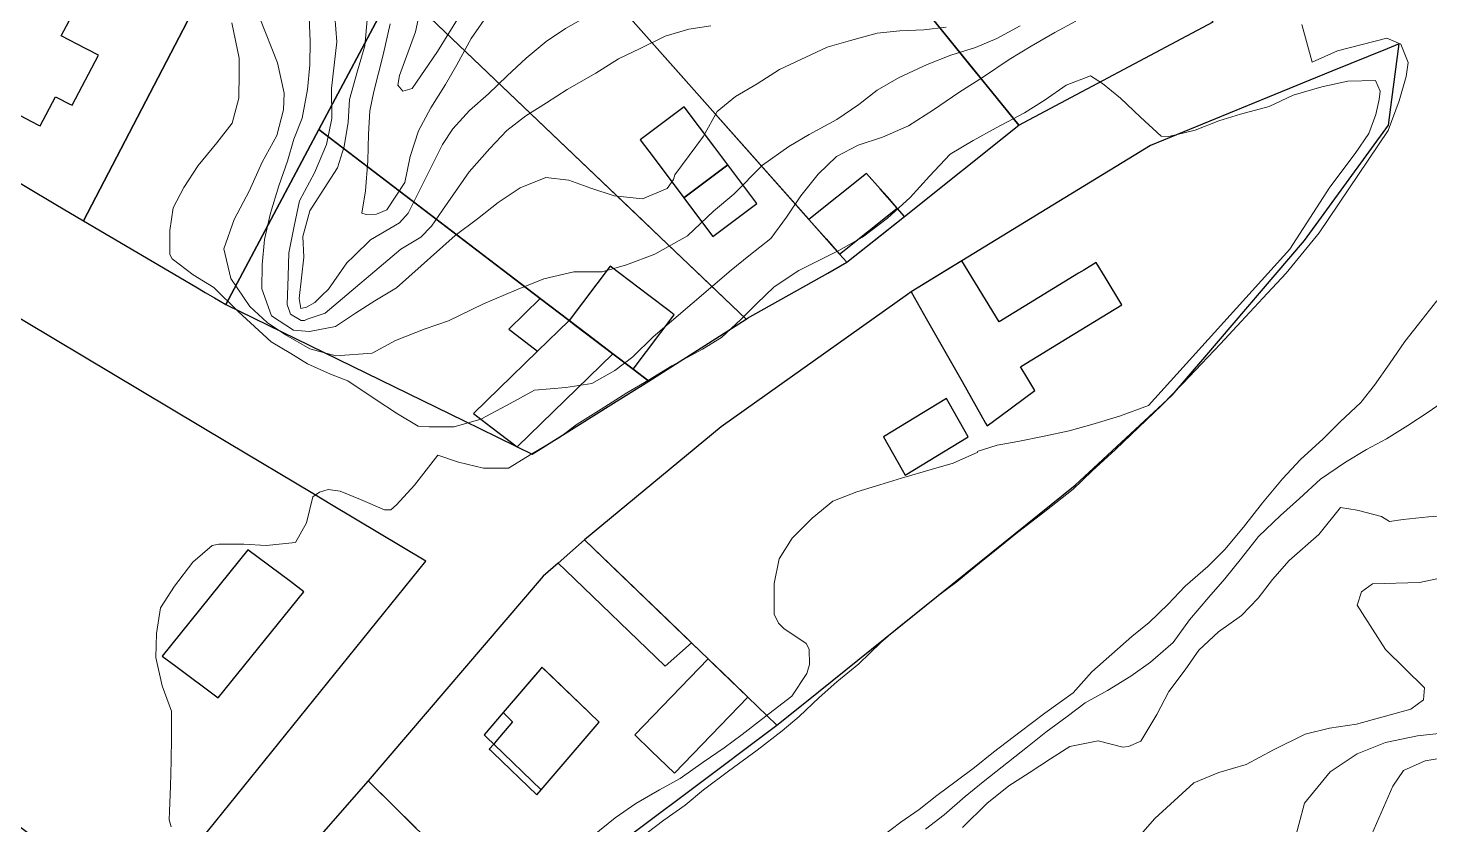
# Model space of a CAD drawing. Header units: metres. Extents: x 78 to 178, y -74 to 157.
# Drawn here: x 143.506 to 145.211, y -8.188 to -7.219 of the extents above; entities that cross this region are included whole.
import ezdxf

# ---------------------------------------------------------------- set-up
doc = ezdxf.new("R2010")
doc.units = ezdxf.units.M
doc.layers.add('01_Fina', color=252, linetype='Continuous', lineweight=15)
doc.layers.add('Traza Urbana', color=7, linetype='Continuous')

msp = doc.modelspace()

# ---------------------------------------------------------------- linework, layer by layer
at = {"layer": '01_Fina', "color": 252, "linetype": 'Continuous', "lineweight": 9, "true_color": 0x939598}
for points in [[(143.78837, -7.20667), (143.80977, -7.26112), (143.81767, -7.29818), (143.81686, -7.31839), (143.80884, -7.34969), (143.79104, -7.38207), (143.77539, -7.41712), (143.75719, -7.45177), (143.74462, -7.48736), (143.75304, -7.52335), (143.77619, -7.5576), (143.79706, -7.57714), (143.8194, -7.59199), (143.84924, -7.60911), (143.88068, -7.61767), (143.9247, -7.6142), (143.95306, -7.59881), (143.98932, -7.58463), (144.01768, -7.57486), (144.06009, -7.55412), (144.10023, -7.53727), (144.13341, -7.52402), (144.16993, -7.51532), (144.20445, -7.51546), (144.23402, -7.50703), (144.2684, -7.49378), (144.30801, -7.47144), (144.33985, -7.44147), (144.36447, -7.42087), (144.39952, -7.38582), (144.43149, -7.3628), (144.45598, -7.34849), (144.48983, -7.33029), (144.51645, -7.31183), (144.53879, -7.29444), (144.56528, -7.27892), (144.5994, -7.26326), (144.62817, -7.25189), (144.65827, -7.24266), (144.68409, -7.23169), (144.71259, -7.21617)], [(144.62281, -7.21791), (144.59552, -7.22125), (144.56609, -7.22219), (144.53879, -7.22527), (144.50628, -7.23383), (144.47805, -7.24226), (144.41999, -7.26915), (144.39283, -7.28681), (144.36634, -7.30233), (144.34426, -7.32039), (144.32767, -7.35036), (144.29289, -7.39746), (144.29115, -7.40307), (144.28339, -7.41418), (144.25342, -7.42676), (144.21904, -7.42314), (144.19054, -7.41351), (144.16405, -7.40401), (144.13595, -7.40053), (144.10465, -7.41311), (144.07815, -7.43117), (144.05287, -7.45084), (144.02571, -7.47104), (143.95453, -7.53472), (143.92804, -7.55064), (143.90463, -7.56576), (143.88041, -7.58168), (143.84857, -7.58784), (143.82904, -7.58637), (143.80255, -7.56897), (143.79064, -7.5362), (143.79104, -7.50703), (143.79398, -7.47626), (143.80108, -7.44401), (143.81124, -7.41097), (143.82181, -7.3806), (143.82971, -7.35384), (143.83961, -7.32855), (143.8463, -7.29377), (143.84897, -7.26367), (143.84937, -7.2349), (143.84844, -7.206)], [(144.33637, -7.21604), (144.30975, -7.22018), (144.28111, -7.22875), (144.25074, -7.24386), (144.22425, -7.25644), (144.19683, -7.27357), (144.16204, -7.29377), (144.13675, -7.30982), (144.11147, -7.32574), (144.08872, -7.34354), (144.06785, -7.36535), (144.04283, -7.39384), (144.01046, -7.44027), (143.99681, -7.4598), (143.9841, -7.47331), (143.95948, -7.48763), (143.86757, -7.56563), (143.84683, -7.57272), (143.84268, -7.57459), (143.83867, -7.57459), (143.82543, -7.56683), (143.82155, -7.55519), (143.82288, -7.52068), (143.82355, -7.49218), (143.82997, -7.45967), (143.83653, -7.4289), (143.85486, -7.39505), (143.86931, -7.36066), (143.87573, -7.32909), (143.8752, -7.29256), (143.88188, -7.23584), (143.87934, -7.20466)], [(144.18853, -7.20306), (144.15977, -7.21951), (144.13649, -7.23544), (144.11214, -7.25564), (144.08899, -7.27718), (144.06625, -7.29885), (144.0431, -7.31919), (144.0229, -7.3414), (144.01046, -7.36053), (143.96871, -7.44401), (143.95788, -7.45592), (143.92296, -7.47653), (143.90249, -7.49646), (143.89419, -7.50449), (143.87158, -7.5366), (143.86342, -7.54449), (143.85513, -7.55252), (143.84496, -7.55854), (143.83814, -7.55988), (143.83626, -7.5477), (143.84175, -7.49766), (143.84054, -7.47251), (143.84924, -7.4412), (143.86663, -7.41418), (143.88282, -7.38903), (143.89071, -7.36307), (143.89553, -7.33324), (143.8974, -7.30594), (143.90717, -7.27076), (143.91587, -7.24052), (143.91908, -7.2044)], [(143.94651, -7.21376), (143.93834, -7.25149), (143.9267, -7.29618), (143.92202, -7.31972), (143.92042, -7.34795), (143.91975, -7.38033), (143.91667, -7.41672), (143.91225, -7.44388), (143.91734, -7.44549), (143.92992, -7.44535), (143.94276, -7.43987), (143.96443, -7.40655), (143.97086, -7.37498), (143.98129, -7.34407), (143.99628, -7.31598), (144.01407, -7.28735), (144.02772, -7.2638), (144.04524, -7.23142), (144.06678, -7.20065)], [(143.98397, -7.19356), (143.97754, -7.22353), (143.95788, -7.27678), (143.95587, -7.28842), (143.96229, -7.29564), (143.9734, -7.2923), (144.00417, -7.24734), (144.03173, -7.20266)], [(144.78042, -7.21068), (144.7546, -7.22433), (144.72583, -7.24079), (144.69934, -7.25724), (144.66804, -7.27838), (144.63793, -7.29725), (144.60729, -7.31839), (144.57666, -7.33765), (144.54535, -7.35157), (144.51578, -7.36133), (144.48929, -7.37525), (144.46681, -7.39679), (144.44594, -7.42288), (144.42842, -7.44896), (144.40942, -7.47465), (144.38279, -7.49592), (144.36139, -7.51332), (144.26653, -7.59426), (144.24178, -7.61861), (144.2197, -7.63547), (144.19201, -7.65125), (144.16017, -7.65621), (144.12217, -7.65928), (144.08832, -7.67815), (144.05702, -7.6946), (144.02464, -7.70397), (143.99413, -7.70383), (143.98089, -7.70303), (143.95547, -7.68818), (143.92844, -7.67039), (143.8954, -7.64778), (143.87426, -7.63975), (143.84616, -7.62731), (143.82596, -7.61486), (143.80188, -7.60041), (143.76187, -7.56349), (143.73231, -7.53446), (143.70715, -7.51894), (143.68173, -7.49954), (143.67866, -7.49419), (143.67879, -7.46529), (143.68294, -7.43746), (143.69592, -7.41297), (143.71331, -7.38622), (143.73619, -7.35866), (143.75452, -7.33444), (143.76254, -7.30407), (143.76295, -7.2737), (143.76308, -7.25537), (143.75425, -7.21242)], [(144.24887, -8.20528), (144.27924, -8.18227), (144.3052, -8.16394), (144.32767, -8.14548), (144.35804, -8.12273), (144.39283, -8.09718), (144.42333, -8.07376), (144.4438, -8.05637), (144.46815, -8.03323), (144.48969, -8.01409), (144.51632, -7.99202), (144.54321, -7.96633), (144.56368, -7.94827), (144.58616, -7.93074), (144.6089, -7.91241), (144.63539, -7.89234), (144.66322, -7.8696), (144.68596, -7.85154), (144.70938, -7.83254), (144.74269, -7.80699), (144.77694, -7.77956), (144.80009, -7.75735), (144.82832, -7.7314), (144.85655, -7.70477), (144.88477, -7.67761), (144.91046, -7.65125), (144.93321, -7.62744), (144.95609, -7.60309), (144.9811, -7.5758), (145.00746, -7.54757), (145.03609, -7.51693), (145.07623, -7.46796), (145.15985, -7.34354), (145.17349, -7.30728), (145.18192, -7.27798), (145.1842, -7.26086), (145.17537, -7.23838), (145.15824, -7.23115), (145.0983, -7.24654), (145.06767, -7.26032), (145.05509, -7.2147)], [(144.66028, -7.7338), (144.68463, -7.72604), (144.70991, -7.7219), (144.74162, -7.71534), (144.77212, -7.70878), (144.79955, -7.70116), (144.83327, -7.69086), (144.86859, -7.67801), (145.04051, -7.48763), (145.08907, -7.41244), (145.11998, -7.37137), (145.13643, -7.34728), (145.14486, -7.324), (145.14914, -7.30594), (145.15021, -7.29577), (145.1446, -7.2828), (145.11101, -7.28333), (145.07917, -7.29029), (145.04425, -7.30059), (145.01522, -7.3141), (144.98057, -7.32347), (144.95408, -7.33176), (144.92518, -7.34314), (144.89334, -7.3509), (144.88384, -7.35049), (144.85882, -7.32735), (144.83474, -7.3042), (144.8128, -7.28628), (144.79795, -7.27718), (144.76865, -7.28815), (144.74309, -7.30621), (144.7178, -7.32213), (144.68342, -7.34033), (144.65559, -7.35585), (144.6275, -7.3723), (144.60248, -7.39893), (144.57866, -7.42515), (144.55137, -7.45017), (144.52073, -7.47331), (144.49197, -7.48937), (144.46775, -7.50141), (144.44354, -7.51372), (144.4137, -7.53365), (144.39256, -7.55372), (144.37303, -7.57339), (144.34961, -7.59533), (144.3266, -7.60951), (144.28928, -7.62971), (144.26078, -7.64711), (144.23456, -7.66263), (144.20325, -7.68243), (144.17422, -7.70049), (144.15241, -7.71695), (144.11896, -7.73688), (144.09046, -7.75427), (144.06036, -7.75414), (144.02972, -7.74678), (144.00457, -7.73822), (143.97621, -7.77488), (143.95427, -7.79869), (143.94758, -7.80471), (143.93968, -7.80485), (143.91065, -7.79214), (143.88576, -7.78197), (143.87118, -7.78023), (143.86075, -7.78357), (143.85272, -7.78919), (143.84496, -7.8205), (143.83171, -7.84472), (143.79613, -7.84806), (143.76897, -7.84672), (143.73846, -7.84672), (143.7303, -7.84819), (143.70689, -7.86853), (143.68468, -7.8977), (143.66742, -7.92405), (143.6626, -7.95509), (143.66193, -7.98453), (143.66969, -8.01891), (143.6808, -8.04968), (143.68093, -8.08179), (143.68066, -8.11029), (143.67959, -8.14093), (143.67826, -8.17143), (143.67785, -8.18187), (143.68053, -8.19043)], [(145.21912, -7.55064), (145.20132, -7.57352), (145.18018, -7.60028), (145.16172, -7.62717), (145.14326, -7.65326), (145.12653, -7.67427), (145.10151, -7.69781), (145.08104, -7.71869), (145.05348, -7.7437), (145.03154, -7.76725), (145.00706, -7.79642), (144.98391, -7.82585), (144.96144, -7.85314), (144.94057, -7.87388), (144.913, -7.89783), (144.89267, -7.9195), (144.86926, -7.94171), (144.84852, -7.95911), (144.79968, -8.00192), (144.77694, -8.02761), (144.74242, -8.05222), (144.71259, -8.07497), (144.68034, -8.09959), (144.65693, -8.11832), (144.63486, -8.13477), (144.61117, -8.1523), (144.58977, -8.16916), (144.56769, -8.18468), (144.54401, -8.20247)], [(144.59766, -8.19337), (144.62, -8.17585), (144.64569, -8.15337), (144.6675, -8.13584), (144.69078, -8.11751), (144.72155, -8.09316), (144.74363, -8.07537), (144.76958, -8.0561), (144.79166, -8.03951), (144.81882, -8.0244), (144.84718, -8.007), (144.87086, -7.99015), (144.89842, -7.9662), (144.91849, -7.93877), (144.9419, -7.91094), (144.9613, -7.8886), (144.98151, -7.86358), (145.00251, -7.83749), (145.02913, -7.81194), (145.05215, -7.79093), (145.07757, -7.76752), (145.1082, -7.74705), (145.13376, -7.73153), (145.15797, -7.71842), (145.18393, -7.70236), (145.20855, -7.68617), (145.23504, -7.66784)], [(144.19281, -8.2018), (144.22011, -8.17959), (144.24526, -8.1622), (144.27402, -8.14548), (144.29931, -8.13156), (144.32741, -8.11163), (144.35269, -8.0945), (144.3745, -8.07831), (144.40714, -8.05303), (144.43497, -8.03149), (144.4533, -8.00379), (144.45665, -7.99282), (144.45625, -7.97436), (144.4525, -7.9674), (144.42547, -7.94934), (144.41865, -7.94252), (144.4137, -7.93168), (144.41357, -7.89435), (144.41959, -7.86465), (144.43524, -7.8395), (144.45959, -7.81501), (144.48488, -7.79414), (144.51418, -7.78277), (144.54214, -7.77461), (144.56823, -7.76631), (144.60448, -7.75574), (144.63124, -7.74812), (144.66121, -7.73461)], [(145.24521, -7.81113), (145.20908, -7.81354), (145.17804, -7.81662), (145.16145, -7.81903), (145.15169, -7.81314), (145.12212, -7.80538), (145.10205, -7.80204), (145.07569, -7.83495), (145.03944, -7.86652), (145.0195, -7.8894), (145.00184, -7.91228), (144.98164, -7.93328), (144.95381, -7.95322), (144.92973, -7.9757), (144.91327, -7.99964), (144.8932, -8.026), (144.87889, -8.05396), (144.85922, -8.08634), (144.84424, -8.0929), (144.83755, -8.09343), (144.80758, -8.08567), (144.77293, -8.0929), (144.74925, -8.10775), (144.72342, -8.12487), (144.69881, -8.14066), (144.67218, -8.1622), (144.64261, -8.19137)], [(144.85026, -8.20983), (144.87635, -8.18013), (144.92357, -8.13691), (144.95408, -8.12434), (144.98726, -8.1147), (145.02044, -8.09664), (145.05924, -8.07751), (145.0888, -8.07029), (145.12158, -8.0656), (145.18741, -8.04727), (145.20279, -8.0359), (145.204, -8.02118), (145.15664, -7.97476), (145.12225, -7.92098), (145.12747, -7.90479), (145.14085, -7.89489), (145.19798, -7.89328), (145.23062, -7.88646)], [(145.04452, -8.21357), (145.05817, -8.1618), (145.08947, -8.12353), (145.12239, -8.10146), (145.1565, -8.08768), (145.19557, -8.07965), (145.22888, -8.07617)], [(145.26661, -8.10012), (145.20493, -8.11029), (145.17844, -8.12206), (145.1656, -8.14106), (145.14005, -8.19939)]]:
    msp.add_lwpolyline(points, dxfattribs=at)
at = {"layer": 'Traza Urbana', "color": 7, "linetype": 'Continuous', "invisible_edges": 5}
for points in [[(143.54985, -6.59093), (143.16477, -7.21203), (143.28232, -7.28134), (143.68695, -6.6287)], [(143.68695, -6.6287), (143.28232, -7.28134), (143.36163, -7.32811), (143.78859, -6.63947)], [(144.01737, -6.66384), (143.81312, -6.99328), (143.5739, -7.45325), (144.05972, -6.66969)], [(144.05972, -6.66969), (143.5739, -7.45325), (143.71052, -7.53372), (144.23153, -6.69339)], [(144.27576, -6.81146), (144.11633, -7.0686), (144.29715, -7.27276), (144.45384, -7.02004)], [(143.63451, -6.88799), (143.36163, -7.32811), (143.38641, -7.34272), (143.45898, -7.22568)], [(143.63451, -6.88799), (143.63451, -6.88799), (143.45898, -7.22568), (143.65929, -6.9026)], [(143.66383, -6.90528), (143.4262, -7.28856), (143.39529, -7.34796), (143.66817, -6.90783)], [(143.66817, -6.90783), (143.39529, -7.34796), (143.54024, -7.43341), (143.81312, -6.99328)], [(143.65929, -6.9026), (143.45898, -7.22568), (143.4262, -7.28856), (143.66383, -6.90528)], [(144.70991, -6.9094), (144.56012, -7.15099), (144.71098, -7.33685), (144.8587, -7.09861)], [(143.81312, -6.99328), (143.54024, -7.43341), (143.5739, -7.45325)], [(144.04725, -6.99061), (143.71052, -7.53372), (143.72182, -7.54038), (143.9536, -7.16654)], [(144.05633, -7.00085), (143.9536, -7.16654), (144.37959, -7.57286), (144.45509, -7.45108)], [(144.45384, -7.02004), (144.29715, -7.27276), (144.45571, -7.45178), (144.60666, -7.20832)], [(144.8587, -7.09861), (144.71098, -7.33685), (144.94726, -7.21123)], [(143.52361, -7.17193), (143.44518, -7.29842), (143.48602, -7.31965), (143.56975, -7.1846)], [(143.51423, -7.16935), (143.51423, -7.16935), (143.48266, -7.23798), (143.52361, -7.17193)], [(143.9536, -7.16654), (143.72182, -7.54038), (143.73312, -7.54703), (143.85994, -7.34247)], [(143.9536, -7.16654), (143.9536, -7.16654), (143.85994, -7.34247), (143.96329, -7.17579)], [(143.56975, -7.1846), (143.48602, -7.31965), (143.4892, -7.3213), (143.54674, -7.22848)], [(143.96329, -7.17579), (143.85994, -7.34247), (144.12913, -7.54784), (144.21246, -7.41345)], [(144.60666, -7.20832), (144.45571, -7.45178), (144.49304, -7.49379), (144.64259, -7.25259)], [(143.54674, -7.22848), (143.4892, -7.3213), (143.51857, -7.33656), (143.57618, -7.24364)], [(145.15862, -7.24396), (144.89722, -7.66558), (144.93688, -7.61918), (145.17323, -7.23798)], [(145.15862, -7.24396), (144.89722, -7.66558), (144.93688, -7.61918), (145.17323, -7.23798)], [(145.17323, -7.23798), (144.93688, -7.61918), (145.05803, -7.47747), (145.1644, -7.30591)], [(145.17323, -7.23798), (144.93688, -7.61918), (145.05803, -7.47747), (145.1644, -7.30591)], [(143.57618, -7.24364), (143.53978, -7.30234), (143.54241, -7.30369), (143.57881, -7.24499)], [(143.57881, -7.24499), (143.54241, -7.30369), (143.55556, -7.31048), (143.59196, -7.25176)], [(143.59196, -7.25176), (143.55556, -7.31048), (143.55999, -7.31277)], [(144.64259, -7.25259), (144.49304, -7.49379), (144.50187, -7.50382), (144.65112, -7.2631)], [(145.09156, -7.2714), (144.77948, -7.77475), (144.89722, -7.66558), (145.15862, -7.24396)], [(145.09156, -7.2714), (144.77948, -7.77475), (144.89722, -7.66558), (145.15862, -7.24396)], [(144.65112, -7.2631), (144.50187, -7.50382), (144.57198, -7.4479), (144.67121, -7.28785)], [(145.01337, -7.3034), (144.66282, -7.8688), (144.77948, -7.77475), (145.09156, -7.2714)], [(145.01337, -7.3034), (144.66282, -7.8688), (144.77948, -7.77475), (145.09156, -7.2714)], [(144.67121, -7.28785), (144.57198, -7.4479), (144.71098, -7.33685)], [(143.53978, -7.30234), (143.51857, -7.33656), (143.52119, -7.33792)], [(144.87113, -7.36161), (144.45069, -8.03973), (144.66282, -7.8688), (145.01337, -7.3034)], [(144.87113, -7.36161), (144.45069, -8.03973), (144.66282, -7.8688), (145.01337, -7.3034)], [(145.1644, -7.30591), (145.05803, -7.47747), (145.16038, -7.33685)], [(145.1644, -7.30591), (145.05803, -7.47747), (145.16038, -7.33685)], [(144.25061, -7.35465), (144.25061, -7.35465), (144.26629, -7.37555), (144.30413, -7.31451)], [(144.30413, -7.31451), (144.26629, -7.37555), (144.30359, -7.42529), (144.34143, -7.36425)], [(143.85994, -7.34247), (143.73312, -7.54703), (143.74676, -7.55507)], [(143.85994, -7.34247), (143.85994, -7.34247), (143.74676, -7.55507), (143.87259, -7.35212)], [(143.87259, -7.35212), (143.74676, -7.55507), (144.03678, -7.69679), (144.12913, -7.54784)], [(144.84389, -7.37828), (144.41691, -8.06695), (144.45069, -8.03973), (144.87113, -7.36161)], [(144.84389, -7.37828), (144.41691, -8.06695), (144.45069, -8.03973), (144.87113, -7.36161)], [(143.15255, -7.3664), (142.47094, -8.46578), (143.07299, -8.81443), (143.74946, -7.72336)], [(144.34143, -7.36425), (144.30359, -7.42529), (144.35711, -7.38515)], [(144.75219, -7.4344), (144.38132, -8.03256), (144.41691, -8.06695), (144.84389, -7.37828)], [(144.75219, -7.4344), (144.38132, -8.03256), (144.41691, -8.06695), (144.84389, -7.37828)], [(144.30359, -7.42529), (144.30359, -7.42529), (144.31927, -7.44619), (144.35711, -7.38515)], [(144.35711, -7.38515), (144.31927, -7.44619), (144.33891, -7.47238), (144.37676, -7.41135)], [(144.45571, -7.45178), (144.45571, -7.45178), (144.47658, -7.47527), (144.52582, -7.39586)], [(144.45571, -7.45178), (144.45571, -7.45178), (144.47658, -7.47527), (144.52582, -7.39586)], [(144.52582, -7.39586), (144.47658, -7.47527), (144.49304, -7.49379), (144.54228, -7.41438)], [(144.52582, -7.39586), (144.47658, -7.47527), (144.49304, -7.49379), (144.54228, -7.41438)], [(144.21246, -7.41345), (144.12913, -7.54784), (144.16418, -7.5746), (144.24491, -7.4444)], [(144.37676, -7.41135), (144.33891, -7.47238), (144.39243, -7.43225)], [(144.54228, -7.41438), (144.49304, -7.49379), (144.56314, -7.43787)], [(144.54228, -7.41438), (144.49304, -7.49379), (144.56314, -7.43787)], [(144.24491, -7.4444), (144.16418, -7.5746), (144.21743, -7.61514), (144.29416, -7.49138)], [(144.64181, -7.50195), (144.33845, -7.99124), (144.38132, -8.03256), (144.75219, -7.4344)], [(144.64181, -7.50195), (144.33845, -7.99124), (144.38132, -8.03256), (144.75219, -7.4344)], [(144.45509, -7.45108), (144.37959, -7.57286), (144.38121, -7.57194), (144.45571, -7.45178)], [(144.45571, -7.45178), (144.38121, -7.57194), (144.47871, -7.5169), (144.49304, -7.49379)], [(144.29416, -7.49138), (144.21743, -7.61514), (144.24192, -7.63373), (144.31679, -7.51297)], [(144.49304, -7.49379), (144.47871, -7.5169), (144.50187, -7.50382)], [(144.16418, -7.5746), (144.16418, -7.5746), (144.17048, -7.5794), (144.21435, -7.50864)], [(144.21435, -7.50864), (144.17048, -7.5794), (144.21743, -7.61514), (144.26131, -7.54436)], [(144.31679, -7.51297), (144.24192, -7.63373), (144.26105, -7.64832), (144.3345, -7.52985)], [(144.58014, -7.53968), (144.31451, -7.96811), (144.33316, -7.98614), (144.62819, -7.51028)], [(144.58014, -7.53968), (144.31451, -7.96811), (144.33316, -7.98614), (144.62819, -7.51028)], [(144.62819, -7.51028), (144.33316, -7.98614), (144.33845, -7.99124), (144.64181, -7.50195)], [(144.62819, -7.51028), (144.33316, -7.98614), (144.33845, -7.99124), (144.64181, -7.50195)], [(144.58014, -7.53968), (144.58014, -7.53968), (144.59842, -7.57195), (144.64181, -7.50195)], [(144.58014, -7.53968), (144.58014, -7.53968), (144.59842, -7.57195), (144.64181, -7.50195)], [(144.64181, -7.50195), (144.59842, -7.57195), (144.64201, -7.6489), (144.68717, -7.57607)], [(144.64181, -7.50195), (144.59842, -7.57195), (144.64201, -7.6489), (144.68717, -7.57607)], [(144.78359, -7.51706), (144.71299, -7.63093), (144.71931, -7.62705), (144.78991, -7.51319)], [(144.78359, -7.51706), (144.71299, -7.63093), (144.71931, -7.62705), (144.78991, -7.51319)], [(144.78991, -7.51319), (144.71931, -7.62705), (144.73418, -7.61795), (144.80477, -7.50409)], [(144.78991, -7.51319), (144.71931, -7.62705), (144.73418, -7.61795), (144.80477, -7.50409)], [(144.80477, -7.50409), (144.73418, -7.61795), (144.76986, -7.5961), (144.81577, -7.52206)], [(144.80477, -7.50409), (144.73418, -7.61795), (144.76986, -7.5961), (144.81577, -7.52206)], [(144.3345, -7.52985), (144.26105, -7.64832), (144.37959, -7.57286)], [(144.68717, -7.57607), (144.64201, -7.6489), (144.67058, -7.69933), (144.78359, -7.51706)], [(144.68717, -7.57607), (144.64201, -7.6489), (144.67058, -7.69933), (144.78359, -7.51706)], [(144.81577, -7.52206), (144.76986, -7.5961), (144.83621, -7.55547)], [(144.81577, -7.52206), (144.76986, -7.5961), (144.83621, -7.55547)], [(144.12913, -7.54784), (144.03678, -7.69679), (144.07641, -7.71616), (144.16418, -7.5746)], [(144.09087, -7.58517), (144.09087, -7.58517), (144.10113, -7.593), (144.12913, -7.54784)], [(144.12913, -7.54784), (144.10113, -7.593), (144.12592, -7.61193), (144.15392, -7.56676)], [(144.26131, -7.54436), (144.21743, -7.61514), (144.24192, -7.63373), (144.28578, -7.56298)], [(144.34895, -7.70397), (144.23357, -7.89007), (144.31296, -7.9666), (144.5757, -7.54284)], [(144.34895, -7.70397), (144.23357, -7.89007), (144.31296, -7.9666), (144.5757, -7.54284)], [(144.5757, -7.54284), (144.31296, -7.9666), (144.31451, -7.96811), (144.58014, -7.53968)], [(144.5757, -7.54284), (144.31296, -7.9666), (144.31451, -7.96811), (144.58014, -7.53968)], [(144.15392, -7.56676), (144.12592, -7.61193), (144.16418, -7.5746)], [(144.28578, -7.56298), (144.24192, -7.63373), (144.29209, -7.56778)], [(144.12592, -7.61193), (144.069, -7.70373), (144.07927, -7.71155), (144.16418, -7.5746)], [(144.16418, -7.5746), (144.07641, -7.71616), (144.1013, -7.72832), (144.18621, -7.59137)], [(144.16418, -7.5746), (144.07927, -7.71155), (144.1013, -7.72832), (144.18621, -7.59137)], [(144.18621, -7.59137), (144.1013, -7.72832), (144.11936, -7.73715), (144.2022, -7.60354)], [(144.18621, -7.59137), (144.1013, -7.72832), (144.21743, -7.61514)], [(144.04805, -7.68779), (144.04805, -7.68779), (144.069, -7.70373), (144.12592, -7.61193)], [(144.2022, -7.60354), (144.11936, -7.73715), (144.15604, -7.71416), (144.21743, -7.61514)], [(144.21743, -7.61514), (144.15604, -7.71416), (144.21496, -7.67722), (144.24192, -7.63373)], [(144.24192, -7.63373), (144.21496, -7.67722), (144.26105, -7.64832)], [(144.71299, -7.63093), (144.67058, -7.69933), (144.67245, -7.70264), (144.71494, -7.63411)], [(144.71299, -7.63093), (144.67058, -7.69933), (144.67245, -7.70264), (144.71494, -7.63411)], [(144.71494, -7.63411), (144.67245, -7.70264), (144.68952, -7.68997), (144.71952, -7.64159)], [(144.71494, -7.63411), (144.67245, -7.70264), (144.68952, -7.68997), (144.71952, -7.64159)], [(144.71952, -7.64159), (144.68952, -7.68997), (144.73052, -7.65956)], [(144.71952, -7.64159), (144.68952, -7.68997), (144.73052, -7.65956)], [(144.54642, -7.71615), (144.54642, -7.71615), (144.56903, -7.75608), (144.62282, -7.66932)], [(144.54642, -7.71615), (144.54642, -7.71615), (144.56903, -7.75608), (144.62282, -7.66932)], [(144.62282, -7.66932), (144.56903, -7.75608), (144.57278, -7.76271), (144.62657, -7.67595)], [(144.62282, -7.66932), (144.56903, -7.75608), (144.57278, -7.76271), (144.62657, -7.67595)], [(144.62657, -7.67595), (144.57278, -7.76271), (144.64917, -7.71588)], [(144.62657, -7.67595), (144.57278, -7.76271), (144.64917, -7.71588)], [(144.18291, -7.84124), (144.18291, -7.84124), (144.23357, -7.89007), (144.34895, -7.70397)], [(144.18291, -7.84124), (144.18291, -7.84124), (144.23357, -7.89007), (144.34895, -7.70397)], [(143.74946, -7.72336), (143.07299, -8.81443), (143.17828, -8.8729), (143.85272, -7.78511)], [(143.85272, -7.78511), (143.17828, -8.8729), (143.31274, -8.70633), (143.87547, -7.79871)], [(143.87547, -7.79871), (143.31274, -8.70633), (143.98999, -7.8672)], [(143.66956, -7.98279), (143.66956, -7.98279), (143.68609, -7.99513), (143.77378, -7.85369)], [(143.77378, -7.85369), (143.68609, -7.99513), (143.73766, -8.03363), (143.82536, -7.89219)], [(144.1508, -7.86961), (143.96126, -8.17533), (143.97028, -8.1842), (144.18291, -7.84124)], [(144.1508, -7.86961), (143.96126, -8.17533), (143.97028, -8.1842), (144.18291, -7.84124)], [(144.18291, -7.84124), (143.97028, -8.1842), (144.01621, -8.22937), (144.22919, -7.88585)], [(144.18291, -7.84124), (143.97028, -8.1842), (144.01621, -8.22937), (144.22919, -7.88585)], [(144.1508, -7.86961), (144.1508, -7.86961), (144.15989, -7.87837), (144.18291, -7.84124)], [(144.1508, -7.86961), (144.1508, -7.86961), (144.15989, -7.87837), (144.18291, -7.84124)], [(144.18291, -7.84124), (144.15989, -7.87837), (144.28085, -7.99497), (144.30387, -7.95784)], [(144.18291, -7.84124), (144.15989, -7.87837), (144.28085, -7.99497), (144.30387, -7.95784)], [(144.13274, -7.88539), (143.95612, -8.17027), (143.96126, -8.17533), (144.1508, -7.86961)], [(144.13274, -7.88539), (143.95612, -8.17027), (143.96126, -8.17533), (144.1508, -7.86961)], [(143.91988, -8.13464), (143.91988, -8.13464), (143.95612, -8.17027), (144.13274, -7.88539)], [(143.91988, -8.13464), (143.91988, -8.13464), (143.95612, -8.17027), (144.13274, -7.88539)], [(144.22919, -7.88585), (144.01621, -8.22937), (144.06103, -8.27352), (144.27438, -7.92941)], [(144.22919, -7.88585), (144.01621, -8.22937), (144.06103, -8.27352), (144.27438, -7.92941)], [(143.82536, -7.89219), (143.73766, -8.03363), (143.84188, -7.90453)], [(144.27438, -7.92941), (144.06103, -8.27352), (144.09541, -8.30723), (144.30898, -7.96277)], [(144.27438, -7.92941), (144.06103, -8.27352), (144.09541, -8.30723), (144.30898, -7.96277)], [(144.30387, -7.95784), (144.28085, -7.99497), (144.31296, -7.9666)], [(144.30387, -7.95784), (144.28085, -7.99497), (144.31296, -7.9666)], [(144.30898, -7.96277), (144.09541, -8.30723), (144.10725, -8.29839), (144.31296, -7.9666)], [(144.30898, -7.96277), (144.09541, -8.30723), (144.10725, -8.29839), (144.31296, -7.9666)], [(144.31296, -7.9666), (144.10725, -8.29839), (144.16747, -8.25338), (144.33316, -7.98614)], [(144.31296, -7.9666), (144.10725, -8.29839), (144.16747, -8.25338), (144.33316, -7.98614)], [(144.33316, -7.98614), (144.16747, -8.25338), (144.31086, -8.14621), (144.38132, -8.03256)], [(144.33316, -7.98614), (144.16747, -8.25338), (144.31086, -8.14621), (144.38132, -8.03256)], [(144.24406, -8.07872), (144.24406, -8.07872), (144.2639, -8.09785), (144.33316, -7.98614)], [(144.24406, -8.07872), (144.24406, -8.07872), (144.2639, -8.09785), (144.33316, -7.98614)], [(144.33316, -7.98614), (144.2639, -8.09785), (144.29222, -8.12515), (144.36148, -8.01344)], [(144.33316, -7.98614), (144.2639, -8.09785), (144.29222, -8.12515), (144.36148, -8.01344)], [(144.08391, -8.05156), (144.06483, -8.08234), (144.07254, -8.08969), (144.12854, -7.99937)], [(144.08391, -8.05156), (144.06483, -8.08234), (144.07254, -8.08969), (144.12854, -7.99937)], [(144.12854, -7.99937), (144.07254, -8.08969), (144.07301, -8.09014), (144.13127, -7.99617)], [(144.12854, -7.99937), (144.07254, -8.08969), (144.07301, -8.09014), (144.13127, -7.99617)], [(144.13127, -7.99617), (144.07301, -8.09014), (144.13033, -8.14535), (144.18863, -8.05132)], [(144.13127, -7.99617), (144.07301, -8.09014), (144.13033, -8.14535), (144.18863, -8.05132)], [(144.36148, -8.01344), (144.29222, -8.12515), (144.38132, -8.03256)], [(144.36148, -8.01344), (144.29222, -8.12515), (144.38132, -8.03256)], [(144.38132, -8.03256), (144.31086, -8.14621), (144.41691, -8.06695)], [(144.38132, -8.03256), (144.31086, -8.14621), (144.41691, -8.06695)], [(144.0609, -8.07859), (144.0609, -8.07859), (144.06483, -8.08234), (144.08391, -8.05156)], [(144.0609, -8.07859), (144.0609, -8.07859), (144.06483, -8.08234), (144.08391, -8.05156)], [(144.18863, -8.05132), (144.13033, -8.14535), (144.20071, -8.06293)], [(144.18863, -8.05132), (144.13033, -8.14535), (144.20071, -8.06293)], [(143.83158, -8.23525), (143.83158, -8.23525), (143.84661, -8.25283), (143.91988, -8.13464)], [(143.83158, -8.23525), (143.83158, -8.23525), (143.84661, -8.25283), (143.91988, -8.13464)], [(143.91988, -8.13464), (143.84661, -8.25283), (143.90115, -8.3166), (143.97833, -8.19212)], [(143.91988, -8.13464), (143.84661, -8.25283), (143.90115, -8.3166), (143.97833, -8.19212)], [(143.4844, -8.18147), (143.39719, -8.32213), (143.4666, -8.374), (143.55381, -8.23334)]]:
    msp.add_3dface(points, dxfattribs=at)
at = {"layer": 'Traza Urbana', "color": 252, "linetype": 'Continuous', "invisible_edges": 5}
for points in [[(144.25061, -7.35465), (144.25061, -7.35465), (144.26629, -7.37555), (144.30413, -7.31451)], [(144.30413, -7.31451), (144.26629, -7.37555), (144.30359, -7.42529), (144.34143, -7.36425)], [(144.34143, -7.36425), (144.30359, -7.42529), (144.35711, -7.38515)], [(144.45571, -7.45178), (144.45571, -7.45178), (144.47658, -7.47527), (144.52582, -7.39586)], [(144.45571, -7.45178), (144.45571, -7.45178), (144.47658, -7.47527), (144.52582, -7.39586)], [(144.52582, -7.39586), (144.47658, -7.47527), (144.49304, -7.49379), (144.54228, -7.41438)], [(144.52582, -7.39586), (144.47658, -7.47527), (144.49304, -7.49379), (144.54228, -7.41438)], [(144.54228, -7.41438), (144.49304, -7.49379), (144.50187, -7.50382), (144.55114, -7.42436)], [(144.54228, -7.41438), (144.49304, -7.49379), (144.50187, -7.50382), (144.55114, -7.42436)], [(144.55114, -7.42436), (144.50187, -7.50382), (144.54219, -7.47166), (144.56314, -7.43787)], [(144.55114, -7.42436), (144.50187, -7.50382), (144.54219, -7.47166), (144.56314, -7.43787)], [(144.56314, -7.43787), (144.54219, -7.47166), (144.57198, -7.4479)], [(144.56314, -7.43787), (144.54219, -7.47166), (144.57198, -7.4479)], [(144.16418, -7.5746), (144.16418, -7.5746), (144.17048, -7.5794), (144.21435, -7.50864)], [(144.21435, -7.50864), (144.17048, -7.5794), (144.21743, -7.61514), (144.26131, -7.54436)], [(144.58014, -7.53968), (144.58014, -7.53968), (144.59842, -7.57195), (144.64181, -7.50195)], [(144.58014, -7.53968), (144.58014, -7.53968), (144.59842, -7.57195), (144.64181, -7.50195)], [(144.64181, -7.50195), (144.59842, -7.57195), (144.64201, -7.6489), (144.68717, -7.57607)], [(144.64181, -7.50195), (144.59842, -7.57195), (144.64201, -7.6489), (144.68717, -7.57607)], [(144.78359, -7.51706), (144.71299, -7.63093), (144.71931, -7.62705), (144.78991, -7.51319)], [(144.78359, -7.51706), (144.71299, -7.63093), (144.71931, -7.62705), (144.78991, -7.51319)], [(144.78991, -7.51319), (144.71931, -7.62705), (144.73418, -7.61795), (144.80477, -7.50409)], [(144.78991, -7.51319), (144.71931, -7.62705), (144.73418, -7.61795), (144.80477, -7.50409)], [(144.80477, -7.50409), (144.73418, -7.61795), (144.76986, -7.5961), (144.81577, -7.52206)], [(144.80477, -7.50409), (144.73418, -7.61795), (144.76986, -7.5961), (144.81577, -7.52206)], [(144.68717, -7.57607), (144.64201, -7.6489), (144.67058, -7.69933), (144.78359, -7.51706)], [(144.68717, -7.57607), (144.64201, -7.6489), (144.67058, -7.69933), (144.78359, -7.51706)], [(144.81577, -7.52206), (144.76986, -7.5961), (144.83621, -7.55547)], [(144.81577, -7.52206), (144.76986, -7.5961), (144.83621, -7.55547)], [(144.09087, -7.58517), (144.09087, -7.58517), (144.10113, -7.593), (144.12913, -7.54784)], [(144.12913, -7.54784), (144.10113, -7.593), (144.12592, -7.61193), (144.15392, -7.56676)], [(144.26131, -7.54436), (144.21743, -7.61514), (144.24192, -7.63373), (144.28578, -7.56298)], [(144.15392, -7.56676), (144.12592, -7.61193), (144.16418, -7.5746)], [(144.28578, -7.56298), (144.24192, -7.63373), (144.29209, -7.56778)], [(144.71299, -7.63093), (144.67058, -7.69933), (144.67245, -7.70264), (144.71494, -7.63411)], [(144.71299, -7.63093), (144.67058, -7.69933), (144.67245, -7.70264), (144.71494, -7.63411)], [(144.71494, -7.63411), (144.67245, -7.70264), (144.68952, -7.68997), (144.71952, -7.64159)], [(144.71494, -7.63411), (144.67245, -7.70264), (144.68952, -7.68997), (144.71952, -7.64159)], [(144.71952, -7.64159), (144.68952, -7.68997), (144.73052, -7.65956)], [(144.71952, -7.64159), (144.68952, -7.68997), (144.73052, -7.65956)], [(144.1508, -7.86961), (144.1508, -7.86961), (144.15989, -7.87837), (144.18291, -7.84124)], [(144.1508, -7.86961), (144.1508, -7.86961), (144.15989, -7.87837), (144.18291, -7.84124)], [(144.18291, -7.84124), (144.15989, -7.87837), (144.28085, -7.99497), (144.30387, -7.95784)], [(144.18291, -7.84124), (144.15989, -7.87837), (144.28085, -7.99497), (144.30387, -7.95784)], [(144.30387, -7.95784), (144.28085, -7.99497), (144.31296, -7.9666)], [(144.30387, -7.95784), (144.28085, -7.99497), (144.31296, -7.9666)], [(144.13472, -7.99949), (144.07207, -8.10054), (144.12512, -8.1515), (144.18775, -8.05048)], [(144.13472, -7.99949), (144.07207, -8.10054), (144.12512, -8.1515), (144.18775, -8.05048)], [(144.08391, -8.05156), (144.08391, -8.05156), (144.09065, -8.05799), (144.12295, -8.0059)], [(144.08391, -8.05156), (144.08391, -8.05156), (144.09065, -8.05799), (144.12295, -8.0059)], [(144.12295, -8.0059), (144.09065, -8.05799), (144.09162, -8.05892), (144.12854, -7.99937)], [(144.12295, -8.0059), (144.09065, -8.05799), (144.09162, -8.05892), (144.12854, -7.99937)], [(144.12854, -7.99937), (144.09162, -8.05892), (144.09209, -8.05937), (144.13127, -7.99617)], [(144.12854, -7.99937), (144.09162, -8.05892), (144.09209, -8.05937), (144.13127, -7.99617)], [(144.13127, -7.99617), (144.09209, -8.05937), (144.09555, -8.06267), (144.13472, -7.99949)], [(144.13127, -7.99617), (144.09209, -8.05937), (144.09555, -8.06267), (144.13472, -7.99949)], [(144.18775, -8.05048), (144.12512, -8.1515), (144.13033, -8.14535), (144.18863, -8.05132)], [(144.18775, -8.05048), (144.12512, -8.1515), (144.13033, -8.14535), (144.18863, -8.05132)], [(144.18863, -8.05132), (144.13033, -8.14535), (144.20071, -8.06293)], [(144.18863, -8.05132), (144.13033, -8.14535), (144.20071, -8.06293)], [(144.0753, -8.08645), (144.06862, -8.09722), (144.07207, -8.10054), (144.09555, -8.06267)], [(144.0753, -8.08645), (144.06862, -8.09722), (144.07207, -8.10054), (144.09555, -8.06267)], [(144.06719, -8.09585), (144.06719, -8.09585), (144.06815, -8.09677), (144.07254, -8.08969)], [(144.06719, -8.09585), (144.06719, -8.09585), (144.06815, -8.09677), (144.07254, -8.08969)], [(144.07254, -8.08969), (144.06815, -8.09677), (144.06862, -8.09722), (144.0753, -8.08645)], [(144.07254, -8.08969), (144.06815, -8.09677), (144.06862, -8.09722), (144.0753, -8.08645)]]:
    msp.add_3dface(points, dxfattribs=at)

doc.saveas('drawing.dxf')
